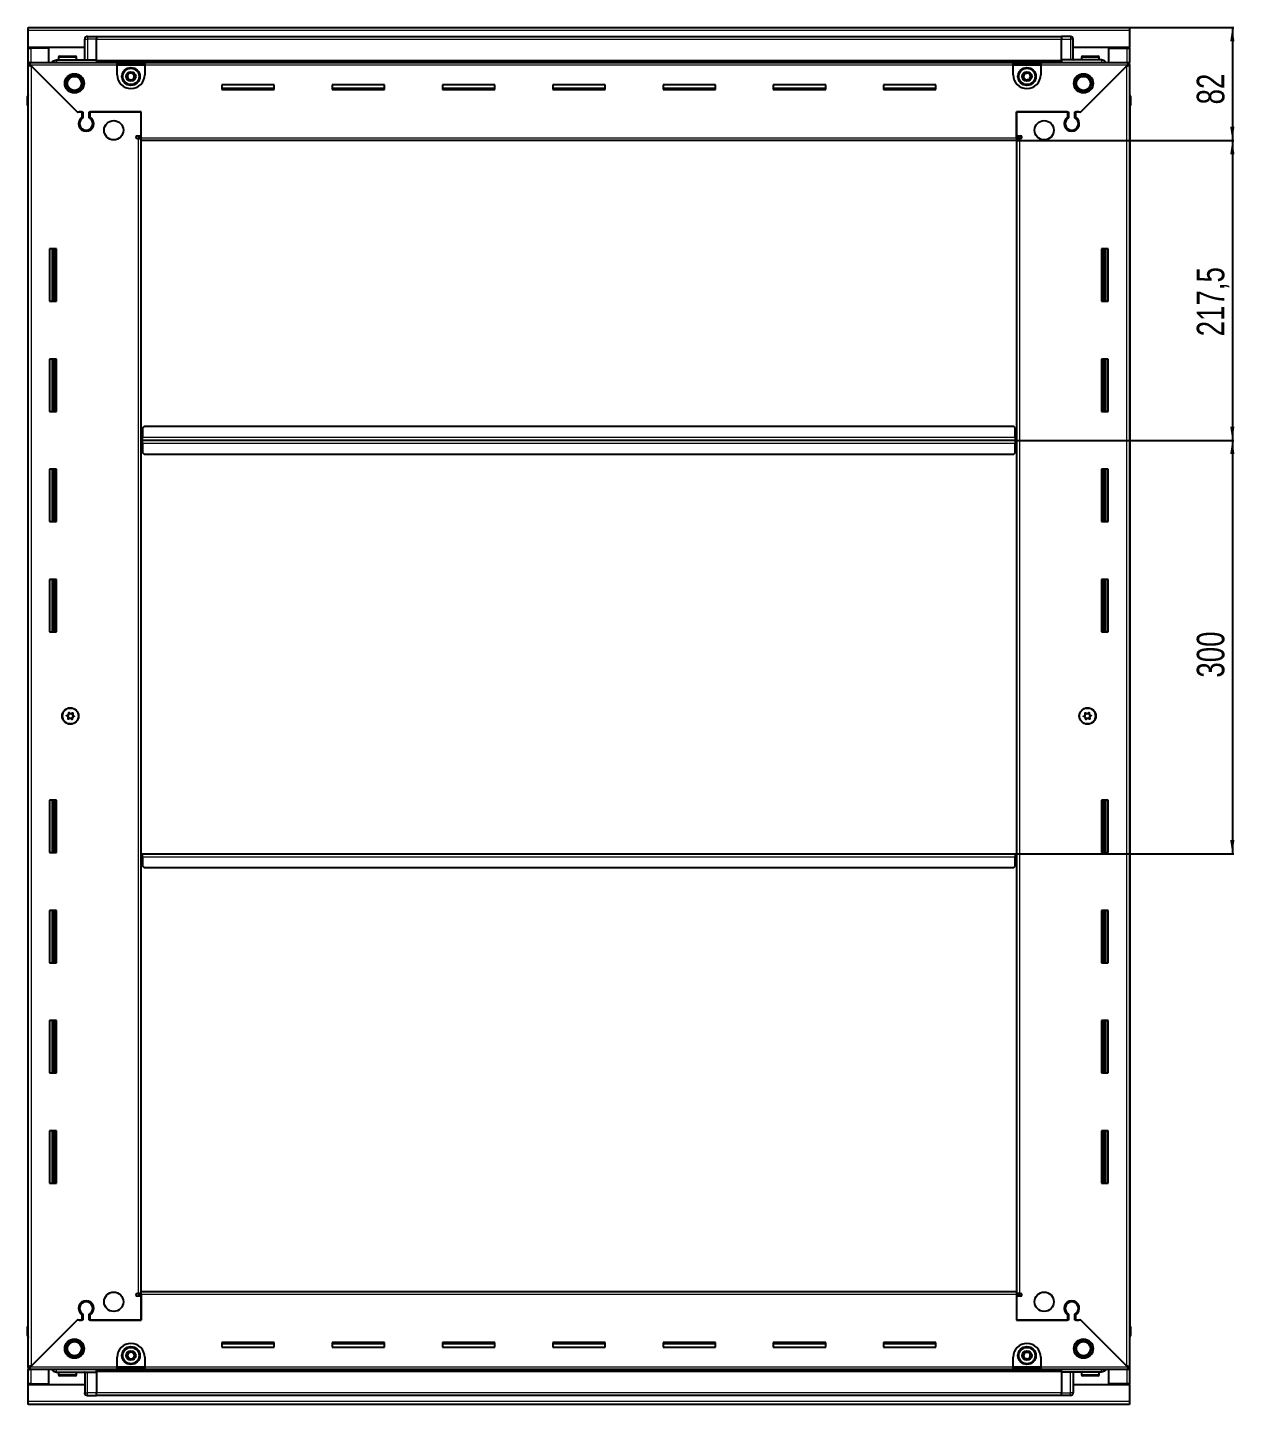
# Model space of a CAD drawing. Header units: millimetres. Extents: x 799 to 4295, y -614 to 2134.
# Drawn here: x 3419 to 4295, y 994 to 1993 of the extents above; entities that cross this region are included whole.
import ezdxf

# ---------------------------------------------------------------- set-up
doc = ezdxf.new("R2010")
doc.units = ezdxf.units.MM
doc.layers.add('FORMAT', color=7, linetype='Continuous')
doc.styles.add('SLDTEXTSTYLE0', font='TXT', dxfattribs={"width": 0.75})
doc.dimstyles.new('SLDDIMSTYLE0', dxfattribs={"dimtxt": 20, "dimasz": 10, "dimexe": 0, "dimexo": 0.0625, "dimgap": 5, "dimtad": 2, "dimdec": 1, "dimrnd": 1e-09, "dimzin": 12, "dimdsep": 46, "dimtxsty": 'SLDTEXTSTYLE0', "dimsah": 1, "dimcen": 0.09, "dimadec": 0, "dimazin": 3, "dimtfac": 1, "dimtofl": 0, "dimtmove": 0, "dimatfit": 3, "dimfxl": 0, "dimfrac": 2, "dimtolj": 1, "dimtzin": 12, "dimarcsym": 0})

# ---------------------------------------------------------------- blocks, each defined once
blk = doc.blocks.new('_D_6')
at = {"layer": 'FORMAT'}
for p, q in [((4218.99, 1993.43), (4294.48, 1993.43)), ((4293.48, 1993.43), (4293.48, 1911.43)), ((4136.99, 1911.43), (4294.48, 1911.43))]:
    blk.add_line(p, q, dxfattribs=at)
for points in [[(4293.48, 1993.43), (4291.94, 1983.43), (4295.01, 1983.43)], [(4293.48, 1911.43), (4295.01, 1921.43), (4291.94, 1921.43)]]:
    blk.add_solid(points, dxfattribs=at)
at = {"layer": 'FORMAT', "insert": (4267.69, 1937.66), "char_height": 20, "attachment_point": 1, "rotation": 90, "style": 'SLDTEXTSTYLE0'}
blk.add_mtext('82', dxfattribs=at)
blk = doc.blocks.new('_D_7')
at = {"layer": 'FORMAT'}
for p, q in [((4136.99, 1911.43), (4294.48, 1911.43)), ((4293.48, 1911.43), (4293.48, 1693.93)), ((4135.99, 1693.93), (4294.48, 1693.93))]:
    blk.add_line(p, q, dxfattribs=at)
for points in [[(4293.48, 1911.43), (4291.94, 1901.43), (4295.01, 1901.43)], [(4293.48, 1693.93), (4295.01, 1703.93), (4291.94, 1703.93)]]:
    blk.add_solid(points, dxfattribs=at)
at = {"layer": 'FORMAT', "insert": (4267.69, 1769.43), "char_height": 20, "attachment_point": 1, "rotation": 90, "style": 'SLDTEXTSTYLE0'}
blk.add_mtext('217,5', dxfattribs=at)
blk = doc.blocks.new('_D_8')
at = {"layer": 'FORMAT'}
for p, q in [((4135.99, 1693.93), (4294.48, 1693.93)), ((4293.48, 1693.93), (4293.48, 1393.93)), ((4135.99, 1393.93), (4294.48, 1393.93))]:
    blk.add_line(p, q, dxfattribs=at)
for points in [[(4293.48, 1693.93), (4291.94, 1683.93), (4295.01, 1683.93)], [(4293.48, 1393.93), (4295.01, 1403.93), (4291.94, 1403.93)]]:
    blk.add_solid(points, dxfattribs=at)
at = {"layer": 'FORMAT', "insert": (4267.69, 1521.77), "char_height": 20, "attachment_point": 1, "rotation": 90, "style": 'SLDTEXTSTYLE0'}
blk.add_mtext('300', dxfattribs=at)

msp = doc.modelspace()

# ---------------------------------------------------------------- linework, layer by layer
at = {"color": 7, "linetype": 'Continuous', "lineweight": 25}
for p, q in [((3419.98, 1991.33), (3419.98, 1993.43)), ((3419.98, 1993.43), (4218.98, 1993.43)), ((3419.98, 1978.93), (3419.98, 1991.33)), ((4218.98, 1993.43), (4218.98, 1991.33)), ((4218.98, 1991.33), (4218.98, 1978.93)), ((3460.98, 1978.93), (3419.98, 1978.93)), ((3419.98, 1978.43), (3419.98, 1978.93)), ((3419.98, 1978.43), (3422.08, 1978.43)), ((3419.98, 1968.18), (3419.98, 1978.43)), ((3421.48, 1978.43), (3421.48, 1978.93)), ((3434.98, 1978.43), (3422.08, 1978.43)), ((3434.98, 1968.18), (3434.98, 1978.43)), ((3460.98, 1969.93), (3460.98, 1984.93)), ((3461.65, 1986.43), (3461.65, 1986.43)), ((3462.98, 1986.93), (3469.48, 1986.93)), ((3462.98, 1986.93), (3469.48, 1986.93)), ((3469.48, 1986.93), (3469.48, 1986.93)), ((3469.48, 1986.93), (3469.48, 1986.93)), ((3469.48, 1986.93), (3469.48, 1984.93)), ((4169.48, 1986.78), (3469.48, 1986.78)), ((3469.48, 1969.93), (3469.48, 1984.93)), ((4169.48, 1986.93), (4169.48, 1986.93)), ((4175.98, 1986.93), (4169.48, 1986.93)), ((4175.98, 1986.93), (4169.48, 1986.93)), ((4169.48, 1986.93), (4169.48, 1984.93)), ((4169.48, 1969.93), (4169.48, 1984.93)), ((4177.98, 1984.93), (4177.98, 1984.93)), ((4177.98, 1969.93), (4177.98, 1984.93)), ((4218.98, 1978.93), (4177.98, 1978.93)), ((4203.98, 1968.18), (4203.98, 1978.43)), ((4203.98, 1978.43), (4216.88, 1978.43)), ((4216.88, 1978.43), (4218.98, 1978.43)), ((4217.48, 1978.43), (4217.48, 1978.93)), ((4218.98, 1978.43), (4218.98, 1978.93)), ((4218.98, 1978.43), (4218.98, 1968.18)), ((3419.98, 1966.68), (3419.98, 1968.18)), ((3419.98, 1968.18), (3420.98, 1968.18)), ((3420.98, 1966.68), (3420.98, 1968.18)), ((3420.98, 1968.18), (3484.48, 1968.18)), ((3440.48, 1969.93), (3469.48, 1969.93)), ((3441.98, 1971.83), (3441.98, 1969.93)), ((3442.78, 1972.63), (3454.18, 1972.63)), ((3454.98, 1969.93), (3454.98, 1971.83)), ((3469.48, 1969.93), (3469.48, 1969.43)), ((3469.48, 1968.78), (4169.48, 1968.78)), ((3484.48, 1966.08), (3484.48, 1968.18)), ((3484.48, 1968.18), (3504.48, 1968.18)), ((3504.48, 1968.18), (4134.48, 1968.18)), ((3504.48, 1968.18), (3504.48, 1966.08)), ((4134.48, 1966.08), (4134.48, 1968.18)), ((4134.48, 1968.18), (4154.48, 1968.18)), ((4154.48, 1968.18), (4217.98, 1968.18)), ((4154.48, 1968.18), (4154.48, 1966.08)), ((4169.48, 1969.93), (4169.48, 1969.43)), ((4198.48, 1969.93), (4169.48, 1969.93)), ((4183.98, 1971.83), (4183.98, 1969.93)), ((4184.78, 1972.63), (4196.18, 1972.63)), ((4196.98, 1969.93), (4196.98, 1971.83)), ((4217.98, 1966.68), (4217.98, 1968.18)), ((4217.98, 1968.18), (4218.98, 1968.18)), ((4218.98, 1966.68), (4218.98, 1968.18)), ((3419.98, 1966.18), (3419.98, 1966.68)), ((3419.98, 1966.68), (3420.98, 1966.68)), ((3419.98, 1021.68), (3419.98, 1966.18)), ((3421.48, 1966.18), (3419.98, 1966.18)), ((3421.58, 1966.08), (3455.48, 1932.18)), ((3456.18, 1931.48), (3422.08, 1965.58)), ((3484.48, 1966.68), (3504.48, 1966.68)), ((3484.48, 1959.18), (3484.48, 1966.08)), ((3504.48, 1966.08), (3504.48, 1959.18)), ((4134.48, 1966.68), (4154.48, 1966.68)), ((4134.48, 1959.18), (4134.48, 1966.08)), ((4154.48, 1966.08), (4154.48, 1959.18)), ((4216.88, 1965.58), (4182.78, 1931.48)), ((4183.48, 1932.18), (4217.38, 1966.08)), ((4217.48, 1966.18), (4218.98, 1966.18)), ((4217.98, 1966.68), (4218.98, 1966.68)), ((4218.98, 1966.68), (4218.98, 1966.18)), ((4218.98, 1966.18), (4218.98, 1021.68)), ((3598.48, 1951.93), (3560.48, 1951.93)), ((3560.48, 1951.93), (3560.48, 1948.43)), ((3598.48, 1949.18), (3560.48, 1949.18)), ((3560.48, 1948.43), (3598.48, 1948.43)), ((3598.48, 1948.43), (3598.48, 1951.93)), ((3678.48, 1951.93), (3640.48, 1951.93)), ((3640.48, 1951.93), (3640.48, 1948.43)), ((3678.48, 1949.18), (3640.48, 1949.18)), ((3640.48, 1948.43), (3678.48, 1948.43)), ((3678.48, 1948.43), (3678.48, 1951.93)), ((3758.48, 1951.93), (3720.48, 1951.93)), ((3720.48, 1951.93), (3720.48, 1948.43)), ((3758.48, 1949.18), (3720.48, 1949.18)), ((3720.48, 1948.43), (3758.48, 1948.43)), ((3758.48, 1948.43), (3758.48, 1951.93)), ((3838.48, 1951.93), (3800.48, 1951.93)), ((3800.48, 1951.93), (3800.48, 1948.43)), ((3838.48, 1949.18), (3800.48, 1949.18)), ((3800.48, 1948.43), (3838.48, 1948.43)), ((3838.48, 1948.43), (3838.48, 1951.93)), ((3918.48, 1951.93), (3880.48, 1951.93)), ((3880.48, 1951.93), (3880.48, 1948.43)), ((3918.48, 1949.18), (3880.48, 1949.18)), ((3880.48, 1948.43), (3918.48, 1948.43)), ((3918.48, 1948.43), (3918.48, 1951.93)), ((3998.48, 1951.93), (3960.48, 1951.93)), ((3960.48, 1951.93), (3960.48, 1948.43)), ((3998.48, 1949.18), (3960.48, 1949.18)), ((3960.48, 1948.43), (3998.48, 1948.43)), ((3998.48, 1948.43), (3998.48, 1951.93)), ((4078.48, 1951.93), (4040.48, 1951.93)), ((4040.48, 1951.93), (4040.48, 1948.43)), ((4078.48, 1949.18), (4040.48, 1949.18)), ((4040.48, 1948.43), (4078.48, 1948.43)), ((4078.48, 1948.43), (4078.48, 1951.93)), ((3419.48, 1943.43), (3419.48, 1936.93)), ((3419.48, 1936.93), (3419.48, 1943.43)), ((4218.98, 1944.76), (4218.98, 1944.76)), ((4219.48, 1943.43), (4219.48, 1936.93)), ((4219.48, 1936.93), (4219.48, 1943.43)), ((3419.48, 1936.93), (3419.48, 1936.93)), ((3419.98, 1936.93), (3419.48, 1936.93)), ((3419.63, 1936.93), (3419.63, 1050.93)), ((3455.48, 1932.18), (3459.68, 1932.18)), ((3456.88, 1932.18), (3456.18, 1931.48)), ((3458.98, 1932.18), (3456.88, 1932.18)), ((3458.98, 1932.18), (3458.98, 1928.29)), ((3459.68, 1932.18), (3459.68, 1927.9)), ((3464.28, 1932.18), (3501.98, 1932.18)), ((3464.28, 1927.9), (3464.28, 1932.18)), ((3464.98, 1928.29), (3464.98, 1932.18)), ((3501.98, 1932.18), (3464.98, 1932.18)), ((3501.98, 1913.53), (3501.98, 1932.18)), ((3501.98, 1914.93), (3501.98, 1932.18)), ((4136.98, 1932.18), (4174.68, 1932.18)), ((4136.98, 1913.53), (4136.98, 1932.18)), ((4136.98, 1932.18), (4136.98, 1914.93)), ((4173.98, 1932.18), (4136.98, 1932.18)), ((4173.98, 1932.18), (4173.98, 1928.29)), ((4174.68, 1932.18), (4174.68, 1927.9)), ((4179.28, 1932.18), (4183.48, 1932.18)), ((4179.28, 1927.9), (4179.28, 1932.18)), ((4182.08, 1932.18), (4179.98, 1932.18)), ((4179.98, 1928.29), (4179.98, 1932.18)), ((4182.78, 1931.48), (4182.08, 1932.18)), ((4218.98, 1936.93), (4219.48, 1936.93)), ((4219.33, 1050.93), (4219.33, 1936.93)), ((4219.48, 1936.93), (4219.48, 1936.93)), ((4219.48, 1936.93), (4219.48, 1936.93)), ((3459.98, 1919.32), (3459.98, 1918.56)), ((4178.98, 1919.32), (4178.98, 1918.56)), ((3499.13, 1914.93), (3501.98, 1914.93)), ((3499.88, 1912.93), (3499.13, 1912.93)), ((3499.88, 1912.93), (3501.98, 1912.93)), ((3501.98, 1913.93), (3499.98, 1913.93)), ((3499.98, 1913.93), (3499.98, 1912.93)), ((3501.98, 1911.43), (3501.98, 1913.53)), ((4136.98, 1911.43), (3501.98, 1911.43)), ((3501.98, 1076.43), (3501.98, 1911.43)), ((4136.98, 1914.93), (4139.83, 1914.93)), ((4138.98, 1913.93), (4136.98, 1913.93)), ((4136.98, 1913.53), (4136.98, 1911.43)), ((4136.98, 1912.93), (4139.08, 1912.93)), ((4136.98, 1911.43), (4136.98, 1076.43)), ((4138.98, 1912.93), (4138.98, 1913.93)), ((4139.83, 1912.93), (4139.08, 1912.93)), ((3440.48, 1832.93), (3435.48, 1832.93)), ((3435.48, 1832.93), (3435.48, 1794.93)), ((3437.63, 1794.93), (3437.63, 1832.93)), ((3439.42, 1794.93), (3439.42, 1832.93)), ((3439.45, 1794.93), (3439.45, 1832.93)), ((3440.48, 1794.93), (3440.48, 1832.93)), ((4198.48, 1832.93), (4198.48, 1794.93)), ((4203.48, 1832.93), (4198.48, 1832.93)), ((4199.5, 1832.93), (4199.5, 1794.93)), ((4199.53, 1832.93), (4199.53, 1794.93)), ((4201.33, 1832.93), (4201.33, 1794.93)), ((4203.48, 1794.93), (4203.48, 1832.93)), ((3435.48, 1794.93), (3440.48, 1794.93)), ((4198.48, 1794.93), (4203.48, 1794.93)), ((3440.48, 1752.93), (3435.48, 1752.93)), ((3435.48, 1752.93), (3435.48, 1714.93)), ((3437.63, 1714.93), (3437.63, 1752.93)), ((3439.42, 1714.93), (3439.42, 1752.93)), ((3439.45, 1714.93), (3439.45, 1752.93)), ((3440.48, 1714.93), (3440.48, 1752.93)), ((4198.48, 1752.93), (4198.48, 1714.93)), ((4203.48, 1752.93), (4198.48, 1752.93)), ((4199.5, 1752.93), (4199.5, 1714.93)), ((4199.53, 1752.93), (4199.53, 1714.93)), ((4201.33, 1752.93), (4201.33, 1714.93)), ((4203.48, 1714.93), (4203.48, 1752.93)), ((3435.48, 1714.93), (3440.48, 1714.93)), ((4198.48, 1714.93), (4203.48, 1714.93)), ((3503.98, 1703.93), (3502.98, 1702.93)), ((3502.98, 1702.93), (3502.98, 1696.03)), ((4134.98, 1703.93), (3503.98, 1703.93)), ((4135.98, 1702.93), (4134.98, 1703.93)), ((4135.98, 1696.03), (4135.98, 1702.93)), ((3502.73, 1693.93), (3501.98, 1693.93)), ((3502.98, 1696.78), (3502.73, 1696.78)), ((3502.73, 1696.78), (3502.73, 1693.93)), ((3502.73, 1693.93), (3502.73, 1691.08)), ((3502.73, 1691.08), (3502.98, 1691.08)), ((3502.98, 1693.93), (3502.98, 1696.03)), ((3502.98, 1691.83), (3502.98, 1693.93)), ((4135.98, 1693.93), (3502.98, 1693.93)), ((3502.98, 1691.83), (3502.98, 1684.93)), ((4136.23, 1696.78), (4135.98, 1696.78)), ((4135.98, 1696.03), (4135.98, 1693.93)), ((4135.98, 1693.93), (4135.98, 1691.83)), ((4135.98, 1684.93), (4135.98, 1691.83)), ((4135.98, 1691.08), (4136.23, 1691.08)), ((4136.23, 1693.93), (4136.23, 1696.78)), ((4136.23, 1691.08), (4136.23, 1693.93)), ((4136.98, 1693.93), (4136.23, 1693.93)), ((3502.98, 1684.93), (3503.98, 1683.93)), ((3503.98, 1683.93), (4134.98, 1683.93)), ((4134.98, 1683.93), (4135.98, 1684.93)), ((3440.48, 1672.93), (3435.48, 1672.93)), ((3435.48, 1672.93), (3435.48, 1634.93)), ((3437.63, 1634.93), (3437.63, 1672.93)), ((3439.42, 1634.93), (3439.42, 1672.93)), ((3439.45, 1634.93), (3439.45, 1672.93)), ((3440.48, 1634.93), (3440.48, 1672.93)), ((4198.48, 1672.93), (4198.48, 1634.93)), ((4203.48, 1672.93), (4198.48, 1672.93)), ((4199.5, 1672.93), (4199.5, 1634.93)), ((4199.53, 1672.93), (4199.53, 1634.93)), ((4201.33, 1672.93), (4201.33, 1634.93)), ((4203.48, 1634.93), (4203.48, 1672.93)), ((3435.48, 1634.93), (3440.48, 1634.93)), ((4198.48, 1634.93), (4203.48, 1634.93)), ((3440.48, 1592.93), (3435.48, 1592.93)), ((3435.48, 1592.93), (3435.48, 1554.93)), ((3437.63, 1554.93), (3437.63, 1592.93)), ((3439.42, 1554.93), (3439.42, 1592.93)), ((3439.45, 1554.93), (3439.45, 1592.93)), ((3440.48, 1554.93), (3440.48, 1592.93)), ((4198.48, 1592.93), (4198.48, 1554.93)), ((4203.48, 1592.93), (4198.48, 1592.93)), ((4199.5, 1592.93), (4199.5, 1554.93)), ((4199.53, 1592.93), (4199.53, 1554.93)), ((4201.33, 1592.93), (4201.33, 1554.93)), ((4203.48, 1554.93), (4203.48, 1592.93)), ((3435.48, 1554.93), (3440.48, 1554.93)), ((4198.48, 1554.93), (4203.48, 1554.93)), ((3440.48, 1432.93), (3435.48, 1432.93)), ((3435.48, 1432.93), (3435.48, 1394.93)), ((3437.63, 1394.93), (3437.63, 1432.93)), ((3439.42, 1394.93), (3439.42, 1432.93)), ((3439.45, 1394.93), (3439.45, 1432.93)), ((3440.48, 1394.93), (3440.48, 1432.93)), ((4198.48, 1432.93), (4198.48, 1394.93)), ((4203.48, 1432.93), (4198.48, 1432.93)), ((4199.5, 1432.93), (4199.5, 1394.93)), ((4199.53, 1432.93), (4199.53, 1394.93)), ((4201.33, 1432.93), (4201.33, 1394.93)), ((4203.48, 1394.93), (4203.48, 1432.93)), ((3435.48, 1394.93), (3440.48, 1394.93)), ((3501.98, 1393.93), (3502.73, 1393.93)), ((3502.73, 1393.93), (3502.73, 1391.08)), ((3502.73, 1391.08), (3502.98, 1391.08)), ((3502.98, 1391.83), (3502.98, 1393.93)), ((3502.98, 1393.93), (4135.98, 1393.93)), ((3502.98, 1391.83), (3502.98, 1384.93)), ((4135.98, 1393.93), (4135.98, 1391.83)), ((4135.98, 1384.93), (4135.98, 1391.83)), ((4135.98, 1391.08), (4136.23, 1391.08)), ((4136.23, 1391.08), (4136.23, 1393.93)), ((4136.23, 1393.93), (4136.98, 1393.93)), ((4198.48, 1394.93), (4203.48, 1394.93)), ((3502.98, 1384.93), (3503.98, 1383.93)), ((3503.98, 1383.93), (4134.98, 1383.93)), ((4134.98, 1383.93), (4135.98, 1384.93)), ((3440.48, 1352.93), (3435.48, 1352.93)), ((3435.48, 1352.93), (3435.48, 1314.93)), ((3437.63, 1314.93), (3437.63, 1352.93)), ((3439.42, 1314.93), (3439.42, 1352.93)), ((3439.45, 1314.93), (3439.45, 1352.93)), ((3440.48, 1314.93), (3440.48, 1352.93)), ((4198.48, 1352.93), (4198.48, 1314.93)), ((4203.48, 1352.93), (4198.48, 1352.93)), ((4199.5, 1352.93), (4199.5, 1314.93)), ((4199.53, 1352.93), (4199.53, 1314.93)), ((4201.33, 1352.93), (4201.33, 1314.93)), ((4203.48, 1314.93), (4203.48, 1352.93)), ((3435.48, 1314.93), (3440.48, 1314.93)), ((4198.48, 1314.93), (4203.48, 1314.93)), ((3440.48, 1272.93), (3435.48, 1272.93)), ((3435.48, 1272.93), (3435.48, 1234.93)), ((3437.63, 1234.93), (3437.63, 1272.93)), ((3439.42, 1234.93), (3439.42, 1272.93)), ((3439.45, 1234.93), (3439.45, 1272.93)), ((3440.48, 1234.93), (3440.48, 1272.93)), ((4198.48, 1272.93), (4198.48, 1234.93)), ((4203.48, 1272.93), (4198.48, 1272.93)), ((4199.5, 1272.93), (4199.5, 1234.93)), ((4199.53, 1272.93), (4199.53, 1234.93)), ((4201.33, 1272.93), (4201.33, 1234.93)), ((4203.48, 1234.93), (4203.48, 1272.93)), ((3435.48, 1234.93), (3440.48, 1234.93)), ((4198.48, 1234.93), (4203.48, 1234.93)), ((3440.48, 1192.93), (3435.48, 1192.93)), ((3435.48, 1192.93), (3435.48, 1154.93)), ((3437.63, 1154.93), (3437.63, 1192.93)), ((3439.42, 1154.93), (3439.42, 1192.93)), ((3439.45, 1154.93), (3439.45, 1192.93)), ((3440.48, 1154.93), (3440.48, 1192.93)), ((4198.48, 1192.93), (4198.48, 1154.93)), ((4203.48, 1192.93), (4198.48, 1192.93)), ((4199.5, 1192.93), (4199.5, 1154.93)), ((4199.53, 1192.93), (4199.53, 1154.93)), ((4201.33, 1192.93), (4201.33, 1154.93)), ((4203.48, 1154.93), (4203.48, 1192.93)), ((3435.48, 1154.93), (3440.48, 1154.93)), ((4198.48, 1154.93), (4203.48, 1154.93)), ((3459.98, 1069.31), (3459.98, 1068.55)), ((3499.13, 1074.93), (3499.88, 1074.93)), ((3501.98, 1072.93), (3499.13, 1072.93)), ((3501.98, 1074.93), (3499.88, 1074.93)), ((3499.98, 1074.93), (3499.98, 1073.93)), ((3499.98, 1073.93), (3501.98, 1073.93)), ((3501.98, 1076.43), (4136.98, 1076.43)), ((3501.98, 1074.33), (3501.98, 1076.43)), ((3501.98, 1074.33), (3501.98, 1055.68)), ((3501.98, 1055.68), (3501.98, 1072.93)), ((4136.98, 1076.43), (4136.98, 1074.33)), ((4139.08, 1074.93), (4136.98, 1074.93)), ((4136.98, 1074.33), (4136.98, 1055.68)), ((4136.98, 1073.93), (4138.98, 1073.93)), ((4136.98, 1072.93), (4136.98, 1055.68)), ((4139.83, 1072.93), (4136.98, 1072.93)), ((4138.98, 1073.93), (4138.98, 1074.93)), ((4139.08, 1074.93), (4139.83, 1074.93)), ((4178.98, 1069.31), (4178.98, 1068.55)), ((3458.98, 1059.57), (3458.98, 1055.68)), ((3459.68, 1059.97), (3459.68, 1055.68)), ((3464.28, 1055.68), (3464.28, 1059.97)), ((3464.98, 1055.68), (3464.98, 1059.57)), ((4173.98, 1059.57), (4173.98, 1055.68)), ((4174.68, 1059.97), (4174.68, 1055.68)), ((4179.28, 1055.68), (4179.28, 1059.97)), ((4179.98, 1055.68), (4179.98, 1059.57)), ((3419.48, 1044.43), (3419.48, 1050.93)), ((3419.48, 1050.93), (3419.48, 1050.93)), ((3419.48, 1050.93), (3419.48, 1050.93)), ((3419.48, 1050.93), (3419.48, 1044.43)), ((3419.98, 1050.93), (3419.48, 1050.93)), ((3455.48, 1055.68), (3421.58, 1021.78)), ((3422.08, 1022.28), (3456.18, 1056.38)), ((3459.68, 1055.68), (3455.48, 1055.68)), ((3456.18, 1056.38), (3456.88, 1055.68)), ((3456.88, 1055.68), (3458.98, 1055.68)), ((3501.98, 1055.68), (3464.28, 1055.68)), ((3464.98, 1055.68), (3501.98, 1055.68)), ((4174.68, 1055.68), (4136.98, 1055.68)), ((4136.98, 1055.68), (4173.98, 1055.68)), ((4183.48, 1055.68), (4179.28, 1055.68)), ((4179.98, 1055.68), (4182.08, 1055.68)), ((4182.08, 1055.68), (4182.78, 1056.38)), ((4182.78, 1056.38), (4216.88, 1022.28)), ((4217.38, 1021.78), (4183.48, 1055.68)), ((4218.98, 1050.93), (4219.48, 1050.93)), ((4219.48, 1050.93), (4219.48, 1050.93)), ((4219.48, 1044.43), (4219.48, 1050.93)), ((4219.48, 1050.93), (4219.48, 1044.43)), ((3419.98, 1043.11), (3419.98, 1043.11)), ((3598.48, 1039.43), (3560.48, 1039.43)), ((3560.48, 1039.43), (3560.48, 1035.93)), ((3598.48, 1035.93), (3598.48, 1039.43)), ((3678.48, 1039.43), (3640.48, 1039.43)), ((3640.48, 1039.43), (3640.48, 1035.93)), ((3678.48, 1035.93), (3678.48, 1039.43)), ((3758.48, 1039.43), (3720.48, 1039.43)), ((3720.48, 1039.43), (3720.48, 1035.93)), ((3758.48, 1035.93), (3758.48, 1039.43)), ((3838.48, 1039.43), (3800.48, 1039.43)), ((3800.48, 1039.43), (3800.48, 1035.93)), ((3838.48, 1035.93), (3838.48, 1039.43)), ((3918.48, 1039.43), (3880.48, 1039.43)), ((3880.48, 1039.43), (3880.48, 1035.93)), ((3918.48, 1035.93), (3918.48, 1039.43)), ((3998.48, 1039.43), (3960.48, 1039.43)), ((3960.48, 1039.43), (3960.48, 1035.93)), ((3998.48, 1035.93), (3998.48, 1039.43)), ((4078.48, 1039.43), (4040.48, 1039.43)), ((4040.48, 1039.43), (4040.48, 1035.93)), ((4078.48, 1035.93), (4078.48, 1039.43)), ((3560.48, 1038.68), (3598.48, 1038.68)), ((3560.48, 1035.93), (3598.48, 1035.93)), ((3640.48, 1038.68), (3678.48, 1038.68)), ((3640.48, 1035.93), (3678.48, 1035.93)), ((3720.48, 1038.68), (3758.48, 1038.68)), ((3720.48, 1035.93), (3758.48, 1035.93)), ((3800.48, 1038.68), (3838.48, 1038.68)), ((3800.48, 1035.93), (3838.48, 1035.93)), ((3880.48, 1038.68), (3918.48, 1038.68)), ((3880.48, 1035.93), (3918.48, 1035.93)), ((3960.48, 1038.68), (3998.48, 1038.68)), ((3960.48, 1035.93), (3998.48, 1035.93)), ((4040.48, 1038.68), (4078.48, 1038.68)), ((4040.48, 1035.93), (4078.48, 1035.93)), ((3419.98, 1021.18), (3419.98, 1021.68)), ((3421.48, 1021.68), (3419.98, 1021.68)), ((3419.98, 1021.18), (3419.98, 1019.68)), ((3420.98, 1021.18), (3419.98, 1021.18)), ((3419.98, 1009.43), (3419.98, 1019.68)), ((3420.98, 1019.68), (3419.98, 1019.68)), ((3420.98, 1021.18), (3420.98, 1019.68)), ((3484.48, 1019.68), (3420.98, 1019.68)), ((3434.98, 1009.43), (3434.98, 1019.68)), ((4169.48, 1019.08), (3469.48, 1019.08)), ((3484.48, 1021.78), (3484.48, 1028.68)), ((3484.48, 1019.68), (3484.48, 1021.78)), ((3504.48, 1021.18), (3484.48, 1021.18)), ((3504.48, 1019.68), (3484.48, 1019.68)), ((3504.48, 1028.68), (3504.48, 1021.78)), ((3504.48, 1021.78), (3504.48, 1019.68)), ((4134.48, 1019.68), (3504.48, 1019.68)), ((4134.48, 1021.78), (4134.48, 1028.68)), ((4134.48, 1019.68), (4134.48, 1021.78)), ((4154.48, 1021.18), (4134.48, 1021.18)), ((4154.48, 1019.68), (4134.48, 1019.68)), ((4154.48, 1028.68), (4154.48, 1021.78)), ((4154.48, 1021.78), (4154.48, 1019.68)), ((4217.98, 1019.68), (4154.48, 1019.68)), ((4203.98, 1009.43), (4203.98, 1019.68)), ((4217.48, 1021.68), (4218.98, 1021.68)), ((4217.98, 1021.18), (4217.98, 1019.68)), ((4218.98, 1021.18), (4217.98, 1021.18)), ((4218.98, 1019.68), (4217.98, 1019.68)), ((4218.98, 1021.68), (4218.98, 1021.18)), ((4218.98, 1021.18), (4218.98, 1019.68)), ((4218.98, 1019.68), (4218.98, 1009.43)), ((3422.08, 1009.43), (3419.98, 1009.43)), ((3419.98, 1008.93), (3419.98, 1009.43)), ((3421.48, 1008.93), (3421.48, 1009.43)), ((3422.08, 1009.43), (3434.98, 1009.43)), ((3440.48, 1017.93), (3469.48, 1017.93)), ((3441.98, 1017.93), (3441.98, 1016.03)), ((3446.55, 1015.23), (3442.78, 1015.23)), ((3454.18, 1015.23), (3446.55, 1015.23)), ((3454.98, 1016.03), (3454.98, 1017.93)), ((3460.98, 1017.93), (3460.98, 1002.93)), ((3469.48, 1017.93), (3469.48, 1018.43)), ((3469.48, 1017.93), (3469.48, 1002.93)), ((4169.48, 1017.93), (4169.48, 1018.43)), ((4198.48, 1017.93), (4169.48, 1017.93)), ((4169.48, 1017.93), (4169.48, 1002.93)), ((4177.98, 1017.93), (4177.98, 1002.93)), ((4183.98, 1017.93), (4183.98, 1016.03)), ((4191.77, 1015.23), (4184.78, 1015.23)), ((4196.18, 1015.23), (4191.77, 1015.23)), ((4196.98, 1016.03), (4196.98, 1017.93)), ((4216.88, 1009.43), (4203.98, 1009.43)), ((4218.98, 1009.43), (4216.88, 1009.43)), ((4217.48, 1008.93), (4217.48, 1009.43)), ((4218.98, 1008.93), (4218.98, 1009.43)), ((3419.98, 996.53), (3419.98, 1008.93)), ((3419.98, 1008.93), (3460.98, 1008.93)), ((3460.98, 1002.93), (3460.98, 1002.93)), ((3462.98, 1000.93), (3469.48, 1000.93)), ((3462.98, 1000.93), (3469.48, 1000.93)), ((3469.48, 1000.93), (3469.48, 1002.93)), ((3469.48, 1001.08), (4169.48, 1001.08)), ((3469.48, 1000.93), (3469.48, 1000.93)), ((4169.48, 1000.93), (4169.48, 1002.93)), ((4169.48, 1000.93), (4169.48, 1000.93)), ((4175.98, 1000.93), (4169.48, 1000.93)), ((4169.48, 1000.93), (4169.48, 1000.93)), ((4175.98, 1000.93), (4169.48, 1000.93)), ((4177.3, 1001.43), (4177.3, 1001.43)), ((4177.98, 1008.93), (4218.98, 1008.93)), ((4218.98, 1008.93), (4218.98, 996.53)), ((3419.98, 994.43), (3419.98, 996.53)), ((4218.98, 994.43), (3419.98, 994.43)), ((4218.98, 996.53), (4218.98, 994.43))]:
    msp.add_line(p, q, dxfattribs=at)
at = {"color": 8, "linetype": 'Continuous', "lineweight": 18}
for p, q in [((4218.98, 1991.33), (3419.98, 1991.33)), ((3422.08, 1978.43), (3422.08, 1978.93)), ((3422.08, 1968.18), (3422.08, 1978.43)), ((3460.98, 1984.93), (3462.98, 1984.93)), ((3462.98, 1986.93), (3462.98, 1984.93)), ((3462.98, 1984.93), (3462.98, 1969.93)), ((3469.48, 1984.93), (3462.98, 1984.93)), ((4169.48, 1984.78), (3469.48, 1984.78)), ((4169.48, 1984.93), (4175.98, 1984.93)), ((4175.98, 1986.93), (4175.98, 1984.93)), ((4175.98, 1984.93), (4175.98, 1969.93)), ((4177.98, 1984.93), (4175.98, 1984.93)), ((4216.88, 1978.93), (4216.88, 1978.43)), ((4216.88, 1978.43), (4216.88, 1968.18)), ((3441.98, 1971.83), (3454.98, 1971.83)), ((4169.48, 1969.43), (3469.48, 1969.43)), ((4169.48, 1968.2), (3469.48, 1968.2)), ((4183.98, 1971.83), (4196.98, 1971.83)), ((3484.48, 1966.08), (3421.58, 1966.08)), ((3422.08, 1965.58), (3422.08, 1022.28)), ((3484.48, 1966.08), (3504.48, 1966.08)), ((4134.48, 1966.08), (3504.48, 1966.08)), ((4134.48, 1966.08), (4154.48, 1966.08)), ((4217.38, 1966.08), (4154.48, 1966.08)), ((4216.88, 1022.28), (4216.88, 1965.58)), ((3419.98, 1943.43), (3419.48, 1943.43)), ((4218.98, 1943.43), (4219.48, 1943.43)), ((3499.88, 1074.93), (3499.88, 1912.93)), ((3501.98, 1913.53), (4136.98, 1913.53)), ((4139.08, 1912.93), (4139.08, 1074.93)), ((3436.98, 1832.93), (3436.98, 1794.93)), ((3438.21, 1832.93), (3438.21, 1794.93)), ((4200.74, 1794.93), (4200.74, 1832.93)), ((4201.98, 1794.93), (4201.98, 1832.93)), ((3436.98, 1752.93), (3436.98, 1714.93)), ((3438.21, 1752.93), (3438.21, 1714.93)), ((4200.74, 1714.93), (4200.74, 1752.93)), ((4201.98, 1714.93), (4201.98, 1752.93)), ((4135.98, 1696.03), (3502.98, 1696.03)), ((3502.98, 1691.83), (4135.98, 1691.83)), ((3436.98, 1672.93), (3436.98, 1634.93)), ((3438.21, 1672.93), (3438.21, 1634.93)), ((4200.74, 1634.93), (4200.74, 1672.93)), ((4201.98, 1634.93), (4201.98, 1672.93)), ((3436.98, 1592.93), (3436.98, 1554.93)), ((3438.21, 1592.93), (3438.21, 1554.93)), ((4200.74, 1554.93), (4200.74, 1592.93)), ((4201.98, 1554.93), (4201.98, 1592.93)), ((3436.98, 1432.93), (3436.98, 1394.93)), ((3438.21, 1432.93), (3438.21, 1394.93)), ((4200.74, 1394.93), (4200.74, 1432.93)), ((4201.98, 1394.93), (4201.98, 1432.93)), ((3502.98, 1391.83), (4135.98, 1391.83)), ((3436.98, 1352.93), (3436.98, 1314.93)), ((3438.21, 1352.93), (3438.21, 1314.93)), ((4200.74, 1314.93), (4200.74, 1352.93)), ((4201.98, 1314.93), (4201.98, 1352.93)), ((3436.98, 1272.93), (3436.98, 1234.93)), ((3438.21, 1272.93), (3438.21, 1234.93)), ((4200.74, 1234.93), (4200.74, 1272.93)), ((4201.98, 1234.93), (4201.98, 1272.93)), ((3436.98, 1192.93), (3436.98, 1154.93)), ((3438.21, 1192.93), (3438.21, 1154.93)), ((4200.74, 1154.93), (4200.74, 1192.93)), ((4201.98, 1154.93), (4201.98, 1192.93)), ((4136.98, 1074.33), (3501.98, 1074.33)), ((3419.98, 1044.43), (3419.48, 1044.43)), ((4218.98, 1044.43), (4219.48, 1044.43)), ((3421.58, 1021.78), (3484.48, 1021.78)), ((3422.08, 1009.43), (3422.08, 1019.68)), ((3469.48, 1019.67), (4169.48, 1019.67)), ((3504.48, 1021.78), (3484.48, 1021.78)), ((3504.48, 1021.78), (4134.48, 1021.78)), ((4154.48, 1021.78), (4134.48, 1021.78)), ((4154.48, 1021.78), (4217.38, 1021.78)), ((4216.88, 1019.68), (4216.88, 1009.43)), ((3422.08, 1008.93), (3422.08, 1009.43)), ((3446.28, 1016.03), (3441.98, 1016.03)), ((3454.98, 1016.03), (3446.28, 1016.03)), ((3462.98, 1002.93), (3462.98, 1017.93)), ((3469.48, 1018.43), (4169.48, 1018.43)), ((4175.98, 1002.93), (4175.98, 1017.93)), ((4191.95, 1016.03), (4183.98, 1016.03)), ((4196.98, 1016.03), (4191.95, 1016.03)), ((4216.88, 1009.43), (4216.88, 1008.93)), ((3460.98, 1002.93), (3462.98, 1002.93)), ((3469.48, 1002.93), (3462.98, 1002.93)), ((3462.98, 1000.93), (3462.98, 1002.93)), ((3469.48, 1003.08), (4169.48, 1003.08)), ((4169.48, 1002.93), (4175.98, 1002.93)), ((4177.98, 1002.93), (4175.98, 1002.93)), ((4175.98, 1000.93), (4175.98, 1002.93)), ((4218.98, 996.53), (3419.98, 996.53))]:
    msp.add_line(p, q, dxfattribs=at)
at = {"color": 7, "linetype": 'Continuous', "lineweight": 25, "flags": 128}
msp.add_lwpolyline([(3461.12, 1002.18), (3461.01, 1002.54), (3460.98, 1002.93)], dxfattribs=at)
at = {"color": 7, "linetype": 'Continuous', "lineweight": 25}
for centre, radius in [((3453.48, 1952.93), 7), ((3453.48, 1952.93), 6.02), ((3494.48, 1957.93), 6.5), ((3494.48, 1957.93), 3.46), ((4144.48, 1957.93), 6.5), ((4144.48, 1957.93), 3.46), ((4185.48, 1952.93), 7), ((4185.48, 1952.93), 6.03), ((3453.48, 1952.93), 5.1), ((4185.48, 1952.93), 5.1), ((3481.98, 1918.93), 7), ((4156.98, 1918.93), 7), ((3450.48, 1493.93), 6), ((3450.63, 1493.93), 5.79), ((4188.48, 1493.93), 6), ((4188.33, 1493.93), 5.79), ((3450.63, 1493.93), 1.85), ((4188.33, 1493.93), 1.85), ((3481.98, 1068.93), 7), ((4156.98, 1068.93), 7), ((3453.48, 1034.93), 7), ((3453.48, 1034.93), 6.03), ((3453.48, 1034.93), 5.1), ((4185.48, 1034.93), 7), ((4185.48, 1034.93), 6.02), ((4185.48, 1034.93), 5.1), ((3494.48, 1029.93), 6.5), ((3494.48, 1029.93), 3.46), ((4144.48, 1029.93), 6.5), ((4144.48, 1029.93), 3.46)]:
    msp.add_circle(centre, radius, dxfattribs=at)
at = {"color": 8, "linetype": 'Continuous', "lineweight": 18}
for centre in [(3494.48, 1957.93), (4144.48, 1957.93), (3494.48, 1029.93), (4144.48, 1029.93)]:
    msp.add_circle(centre, 5.7, dxfattribs=at)
at = {"color": 7, "linetype": 'Continuous', "lineweight": 25}
for centre, radius, start, end in [((3462.98, 1984.93), 2, 90, 180), ((3462.98, 1984.93), 2, 123.94202, 131.40962), ((3462.98, 1984.93), 2, 90, 108.58003), ((4175.98, 1984.93), 2, 0, 90), ((3442.78, 1971.83), 0.8, 90, 180), ((3454.18, 1971.83), 0.8, 0, 90), ((3460.78, 1970.13), 0.2, 270, 0), ((4178.18, 1970.13), 0.2, 180, 270), ((4184.78, 1971.83), 0.8, 90, 180), ((4196.18, 1971.83), 0.8, 0, 90), ((3494.48, 1959.18), 10, 180, 270), ((3494.48, 1957.93), 2.5, 134.01559, 194.01559), ((3494.48, 1957.93), 2.5, 74.01559, 134.01559), ((3494.48, 1959.18), 10, 270, 0), ((3494.48, 1957.93), 2.5, 14.01559, 74.01559), ((3494.48, 1957.93), 2.5, 314.01559, 14.01559), ((4144.48, 1959.18), 10, 180, 270), ((4144.48, 1957.93), 2.5, 160.11158, 220.11158), ((4144.48, 1957.93), 2.5, 100.11158, 160.11158), ((4144.48, 1957.93), 2.5, 40.11158, 100.11158), ((4144.48, 1959.18), 10, 270, 0), ((4144.48, 1957.93), 2.5, 340.11158, 40.11158), ((3494.48, 1957.93), 2.5, 194.01559, 254.01559), ((3494.48, 1957.93), 2.5, 254.01559, 314.01559), ((4144.48, 1957.93), 2.5, 220.11158, 280.11158), ((4144.48, 1957.93), 2.5, 280.11158, 340.11158), ((3421.48, 1943.43), 2, 138.59038, 180), ((4217.48, 1943.43), 2, 33.94202, 41.40962), ((4217.48, 1943.43), 2, 0, 41.40962), ((4217.48, 1943.43), 2, 360, 18.58003), ((3461.98, 1923.68), 5.5, 123.05573, 56.94427), ((4176.98, 1923.68), 5.5, 123.05573, 56.94427), ((3461.98, 1923.68), 4.8, 118.63099, 61.36901), ((4176.98, 1923.68), 4.8, 118.63099, 61.36901), ((3499.13, 1913.93), 1, 90, 270), ((4139.83, 1913.93), 1, 270, 90), ((3461.98, 1064.18), 5.5, 303.05573, 236.94427), ((3461.98, 1064.18), 4.8, 298.63099, 241.36901), ((3499.13, 1073.93), 1, 90, 270), ((4139.83, 1073.93), 1, 270, 90), ((4176.98, 1064.18), 5.5, 303.05573, 236.94427), ((4176.98, 1064.18), 4.8, 298.63099, 241.36901), ((3421.48, 1044.43), 2, 180, 199.56674), ((3421.48, 1044.43), 2, 180, 221.40962), ((3421.48, 1044.43), 2, 213.78451, 221.40962), ((4217.48, 1044.43), 2, 318.59038, 0), ((3494.48, 1028.68), 10, 90, 180), ((3494.48, 1029.93), 2.5, 127.47401, 187.47401), ((3494.48, 1029.93), 2.5, 187.47401, 247.47401), ((3494.48, 1029.93), 2.5, 67.47401, 127.47401), ((3494.48, 1028.68), 10, 0, 90), ((3494.48, 1029.93), 2.5, 7.47401, 67.47401), ((3494.48, 1029.93), 2.5, 307.47401, 7.47401), ((4144.48, 1028.68), 10, 90, 180), ((4144.48, 1029.93), 2.5, 147.04236, 207.04236), ((4144.48, 1029.93), 2.5, 87.04236, 147.04236), ((4144.48, 1028.68), 10, 0, 90), ((4144.48, 1029.93), 2.5, 27.04236, 87.04236), ((4144.48, 1029.93), 2.5, 327.04236, 27.04236), ((3494.48, 1029.93), 2.5, 247.47401, 307.47401), ((4144.48, 1029.93), 2.5, 207.04236, 267.04236), ((4144.48, 1029.93), 2.5, 267.04236, 327.04236), ((3442.78, 1016.03), 0.8, 180, 270), ((3454.18, 1016.03), 0.8, 270, 0), ((3460.78, 1017.73), 0.2, 0, 90), ((4178.18, 1017.73), 0.2, 90, 180), ((4184.78, 1016.03), 0.8, 180, 270), ((4196.18, 1016.03), 0.8, 270, 360), ((3462.98, 1002.93), 2, 180, 270), ((4175.98, 1002.93), 2, 270, 0), ((4175.98, 1002.93), 2, 270, 311.40962)]:
    msp.add_arc(centre, radius, start, end, dxfattribs=at)
for points, knots in [([(3421.58, 1966.08), (3421.53, 1966.34), (3421.44, 1966.83), (3421.31, 1967.47), (3421.18, 1967.94), (3421.06, 1968.16), (3421, 1968.18), (3420.98, 1968.18)], [0, 0, 0, 0, 0.230255, 0.448522, 0.666786, 0.88505, 1, 1, 1, 1]), ([(3437.26, 1968.18), (3437.38, 1968.38), (3437.77, 1969.03), (3438.92, 1969.74), (3439.96, 1969.87), (3440.48, 1969.93)], [0, 0, 0, 0, 0.18225, 0.591125, 1, 1, 1, 1]), ([(3469.48, 1969.93), (3469.48, 1969.9), (3469.48, 1969.82), (3469.48, 1969.2), (3469.48, 1968.64), (3469.48, 1968.27), (3469.48, 1968.26)], [0, 0, 0, 0, 0.3302662, 0.6605324, 0.9907986, 1, 1, 1, 1]), ([(4169.48, 1969.93), (4169.48, 1969.9), (4169.48, 1969.82), (4169.48, 1969.2), (4169.48, 1968.64), (4169.48, 1968.27), (4169.48, 1968.26)], [0, 0, 0, 0, 0.330266, 0.660532, 0.990799, 1, 1, 1, 1]), ([(4201.69, 1968.18), (4201.57, 1968.38), (4201.18, 1969.03), (4200.03, 1969.74), (4198.99, 1969.87), (4198.48, 1969.93)], [0, 0, 0, 0, 0.18225, 0.591125, 1, 1, 1, 1]), ([(4217.98, 1968.18), (4217.93, 1968.16), (4217.84, 1968.11), (4217.71, 1967.71), (4217.58, 1967.15), (4217.46, 1966.57), (4217.4, 1966.21), (4217.38, 1966.08)], [0, 0, 0, 0, 0.230255, 0.448522, 0.666786, 0.88505, 1, 1, 1, 1]), ([(3419.98, 1966.18), (3420, 1966.14), (3420.05, 1966.05), (3420.45, 1965.91), (3421, 1965.78), (3421.58, 1965.67), (3421.95, 1965.61), (3422.08, 1965.58)], [0, 0, 0, 0, 0.230255, 0.448522, 0.666786, 0.88505, 1, 1, 1, 1]), ([(3491.7, 1958.73), (3492.07, 1959.09), (3492.76, 1959.76), (3493.46, 1960.42), (3493.78, 1960.73)], [0, 0, 0, 0, 0.534686, 1, 1, 1, 1]), ([(3492.4, 1955.93), (3492.32, 1956.26), (3492.12, 1957.06), (3491.88, 1958.03), (3491.73, 1958.61), (3491.7, 1958.73)], [0, 0, 0, 0, 0.362901, 0.866875, 1, 1, 1, 1]), ([(3493.78, 1960.73), (3494.27, 1960.59), (3495.2, 1960.33), (3496.12, 1960.06), (3496.55, 1959.94)], [0, 0, 0, 0, 0.534686, 1, 1, 1, 1]), ([(3496.55, 1959.94), (3496.58, 1959.82), (3496.73, 1959.24), (3496.97, 1958.27), (3497.17, 1957.47), (3497.25, 1957.14)], [0, 0, 0, 0, 0.133125, 0.637099, 1, 1, 1, 1]), ([(4141.63, 1957.43), (4141.68, 1957.54), (4141.88, 1958.11), (4142.22, 1959.04), (4142.5, 1959.82), (4142.62, 1960.14)], [0, 0, 0, 0, 0.133125, 0.637099, 1, 1, 1, 1]), ([(4142.62, 1960.14), (4143.12, 1960.23), (4144.07, 1960.4), (4145.02, 1960.57), (4145.46, 1960.65)], [0, 0, 0, 0, 0.534686, 1, 1, 1, 1]), ([(4145.46, 1960.65), (4145.79, 1960.25), (4146.41, 1959.52), (4147.03, 1958.78), (4147.32, 1958.44)], [0, 0, 0, 0, 0.534686, 1, 1, 1, 1]), ([(4147.32, 1958.44), (4147.2, 1958.12), (4146.92, 1957.34), (4146.58, 1956.41), (4146.38, 1955.84), (4146.34, 1955.73)], [0, 0, 0, 0, 0.362901, 0.866875, 1, 1, 1, 1]), ([(4216.88, 1965.58), (4217.13, 1965.63), (4217.62, 1965.72), (4218.26, 1965.85), (4218.73, 1965.98), (4218.95, 1966.09), (4218.97, 1966.16), (4218.98, 1966.18)], [0, 0, 0, 0, 0.230255, 0.448522, 0.666786, 0.88505, 1, 1, 1, 1]), ([(3495.17, 1955.13), (3494.68, 1955.28), (3493.75, 1955.54), (3492.83, 1955.81), (3492.4, 1955.93)], [0, 0, 0, 0, 0.534686, 1, 1, 1, 1]), ([(3497.25, 1957.14), (3496.88, 1956.78), (3496.19, 1956.11), (3495.5, 1955.44), (3495.17, 1955.13)], [0, 0, 0, 0, 0.534686, 1, 1, 1, 1]), ([(4143.49, 1955.22), (4143.16, 1955.61), (4142.54, 1956.35), (4141.92, 1957.09), (4141.63, 1957.43)], [0, 0, 0, 0, 0.534686, 1, 1, 1, 1]), ([(4146.34, 1955.73), (4145.83, 1955.64), (4144.88, 1955.47), (4143.93, 1955.3), (4143.49, 1955.22)], [0, 0, 0, 0, 0.534686, 1, 1, 1, 1]), ([(3452.26, 1496.21), (3452.25, 1496.21), (3452.23, 1496.22), (3452.17, 1496.22), (3452.03, 1496.18), (3451.68, 1496.01), (3451.2, 1495.76), (3450.57, 1495.8), (3450.13, 1496.08), (3449.82, 1496.32), (3449.63, 1496.46), (3449.54, 1496.49), (3449.5, 1496.5), (3449.47, 1496.48), (3449.44, 1496.46), (3449.41, 1496.4), (3449.36, 1496.14), (3449.36, 1495.66), (3449.18, 1494.97), (3448.59, 1494.59), (3448.14, 1494.43), (3447.9, 1494.31), (3447.85, 1494.25), (3447.84, 1494.23), (3447.84, 1494.19), (3447.85, 1494.16), (3447.88, 1494.12), (3447.93, 1494.07), (3448.12, 1493.93), (3448.44, 1493.72), (3448.84, 1493.4), (3449.07, 1492.81), (3448.99, 1492.27), (3448.94, 1491.89), (3448.94, 1491.74), (3448.97, 1491.68), (3448.99, 1491.66), (3449.03, 1491.65), (3449.08, 1491.65), (3449.22, 1491.69), (3449.57, 1491.86), (3450.05, 1492.1), (3450.68, 1492.07), (3451.12, 1491.79), (3451.43, 1491.55), (3451.62, 1491.41), (3451.71, 1491.38), (3451.75, 1491.37), (3451.78, 1491.38), (3451.81, 1491.41), (3451.84, 1491.47), (3451.89, 1491.73), (3451.89, 1492.21), (3452.07, 1492.9), (3452.67, 1493.28), (3453.11, 1493.44), (3453.35, 1493.56), (3453.4, 1493.61), (3453.41, 1493.64), (3453.41, 1493.67), (3453.4, 1493.71), (3453.37, 1493.74), (3453.32, 1493.8), (3453.13, 1493.94), (3452.81, 1494.14), (3452.42, 1494.47), (3452.18, 1495.06), (3452.26, 1495.6), (3452.31, 1495.98), (3452.31, 1496.13), (3452.28, 1496.19), (3452.27, 1496.2), (3452.26, 1496.21)], [0, 0, 0, 0, 0.002009, 0.00442, 0.009365, 0.025528, 0.067705, 0.095786, 0.124646, 0.150342, 0.160519, 0.163394, 0.165697, 0.167245, 0.168874, 0.17077, 0.178606, 0.211994, 0.249994, 0.287995, 0.321383, 0.329219, 0.331115, 0.332744, 0.334292, 0.336217, 0.338535, 0.341318, 0.349662, 0.375358, 0.404217, 0.432298, 0.474475, 0.490639, 0.496669, 0.49844, 0.5, 0.502009, 0.50442, 0.509365, 0.525528, 0.567705, 0.595786, 0.624646, 0.650342, 0.660519, 0.663394, 0.665697, 0.667245, 0.668874, 0.67077, 0.678606, 0.711994, 0.749994, 0.787995, 0.821383, 0.829219, 0.831115, 0.832744, 0.834292, 0.836217, 0.838535, 0.841318, 0.849662, 0.875358, 0.904217, 0.932298, 0.974475, 0.990639, 0.996669, 0.99844, 1, 1, 1, 1]), ([(4186.69, 1496.21), (4186.68, 1496.2), (4186.66, 1496.18), (4186.65, 1496.12), (4186.64, 1495.98), (4186.7, 1495.59), (4186.77, 1495.06), (4186.54, 1494.47), (4186.14, 1494.14), (4185.81, 1493.93), (4185.62, 1493.79), (4185.56, 1493.72), (4185.54, 1493.68), (4185.54, 1493.64), (4185.55, 1493.61), (4185.6, 1493.56), (4185.84, 1493.44), (4186.29, 1493.28), (4186.88, 1492.9), (4187.06, 1492.21), (4187.06, 1491.73), (4187.11, 1491.47), (4187.14, 1491.41), (4187.17, 1491.38), (4187.2, 1491.37), (4187.23, 1491.37), (4187.27, 1491.39), (4187.35, 1491.42), (4187.53, 1491.55), (4187.83, 1491.79), (4188.27, 1492.07), (4188.9, 1492.1), (4189.38, 1491.86), (4189.73, 1491.69), (4189.88, 1491.64), (4189.93, 1491.65), (4189.97, 1491.66), (4189.99, 1491.69), (4190.01, 1491.75), (4190.01, 1491.89), (4189.96, 1492.27), (4189.88, 1492.81), (4190.12, 1493.4), (4190.51, 1493.72), (4190.84, 1493.94), (4191.04, 1494.08), (4191.1, 1494.15), (4191.11, 1494.19), (4191.11, 1494.23), (4191.1, 1494.25), (4191.05, 1494.31), (4190.81, 1494.43), (4190.37, 1494.59), (4189.77, 1494.97), (4189.59, 1495.66), (4189.59, 1496.14), (4189.54, 1496.4), (4189.51, 1496.46), (4189.48, 1496.48), (4189.45, 1496.5), (4189.42, 1496.49), (4189.38, 1496.48), (4189.3, 1496.44), (4189.12, 1496.31), (4188.82, 1496.08), (4188.38, 1495.8), (4187.75, 1495.76), (4187.27, 1496.01), (4186.92, 1496.18), (4186.77, 1496.22), (4186.72, 1496.22), (4186.7, 1496.21), (4186.69, 1496.21)], [0, 0, 0, 0, 0.002009, 0.00442, 0.009365, 0.025528, 0.067705, 0.095786, 0.124646, 0.150342, 0.160519, 0.163394, 0.165697, 0.167245, 0.168874, 0.17077, 0.178606, 0.211994, 0.249994, 0.287995, 0.321383, 0.329219, 0.331115, 0.332744, 0.334292, 0.336217, 0.338535, 0.341318, 0.349662, 0.375358, 0.404217, 0.432298, 0.474475, 0.490639, 0.496669, 0.49844, 0.5, 0.502009, 0.50442, 0.509365, 0.525528, 0.567705, 0.595786, 0.624646, 0.650342, 0.660519, 0.663394, 0.665697, 0.667245, 0.668874, 0.67077, 0.678606, 0.711994, 0.749994, 0.787995, 0.821383, 0.829219, 0.831115, 0.832744, 0.834292, 0.836217, 0.838535, 0.841318, 0.849662, 0.875358, 0.904217, 0.932298, 0.974475, 0.990639, 0.996669, 0.99844, 1, 1, 1, 1]), ([(3491.81, 1031.04), (3491.91, 1031.12), (3492.38, 1031.48), (3493.17, 1032.09), (3493.83, 1032.59), (3494.1, 1032.8)], [0, 0, 0, 0, 0.133125, 0.637099, 1, 1, 1, 1]), ([(3492.18, 1028.18), (3492.12, 1028.69), (3491.99, 1029.65), (3491.87, 1030.6), (3491.81, 1031.04)], [0, 0, 0, 0, 0.534686, 1, 1, 1, 1]), ([(3494.1, 1032.8), (3494.58, 1032.6), (3495.47, 1032.23), (3496.35, 1031.86), (3496.77, 1031.69)], [0, 0, 0, 0, 0.534686, 1, 1, 1, 1]), ([(3496.77, 1031.69), (3496.83, 1031.18), (3496.96, 1030.22), (3497.08, 1029.27), (3497.14, 1028.83)], [0, 0, 0, 0, 0.534686, 1, 1, 1, 1]), ([(4141.59, 1030.08), (4141.87, 1030.52), (4142.4, 1031.33), (4142.92, 1032.13), (4143.16, 1032.51)], [0, 0, 0, 0, 0.534686, 1, 1, 1, 1]), ([(4142.9, 1027.51), (4142.67, 1027.97), (4142.23, 1028.83), (4141.8, 1029.69), (4141.59, 1030.08)], [0, 0, 0, 0, 0.534686, 1, 1, 1, 1]), ([(4143.16, 1032.51), (4143.29, 1032.5), (4143.89, 1032.47), (4144.88, 1032.42), (4145.7, 1032.37), (4146.05, 1032.36)], [0, 0, 0, 0, 0.133125, 0.637099, 1, 1, 1, 1]), ([(4147.36, 1029.79), (4147.08, 1029.35), (4146.55, 1028.54), (4146.03, 1027.74), (4145.79, 1027.36)], [0, 0, 0, 0, 0.534686, 1, 1, 1, 1]), ([(4146.05, 1032.36), (4146.28, 1031.9), (4146.72, 1031.04), (4147.16, 1030.18), (4147.36, 1029.79)], [0, 0, 0, 0, 0.534686, 1, 1, 1, 1]), ([(3422.08, 1022.28), (3421.82, 1022.24), (3421.33, 1022.15), (3420.69, 1022.01), (3420.22, 1021.88), (3420, 1021.77), (3419.98, 1021.71), (3419.98, 1021.68)], [0, 0, 0, 0, 0.2302553, 0.4485219, 0.6667858, 0.8850496, 1, 1, 1, 1]), ([(3420.98, 1019.68), (3421.02, 1019.71), (3421.11, 1019.76), (3421.24, 1020.16), (3421.38, 1020.71), (3421.49, 1021.29), (3421.55, 1021.66), (3421.58, 1021.78)], [0, 0, 0, 0, 0.230255, 0.448522, 0.666786, 0.88505, 1, 1, 1, 1]), ([(3437.26, 1019.68), (3437.38, 1019.48), (3437.77, 1018.83), (3438.92, 1018.13), (3439.96, 1018), (3440.48, 1017.93)], [0, 0, 0, 0, 0.18225, 0.591125, 1, 1, 1, 1]), ([(3469.48, 1017.93), (3469.48, 1017.97), (3469.48, 1018.05), (3469.48, 1018.66), (3469.48, 1019.24), (3469.48, 1019.64), (3469.48, 1019.67)], [0, 0, 0, 0, 0.324279, 0.648558, 0.972836, 1, 1, 1, 1]), ([(3494.85, 1027.07), (3494.37, 1027.27), (3493.48, 1027.64), (3492.6, 1028.01), (3492.18, 1028.18)], [0, 0, 0, 0, 0.534686, 1, 1, 1, 1]), ([(3497.14, 1028.83), (3496.87, 1028.62), (3496.22, 1028.12), (3495.43, 1027.51), (3494.95, 1027.15), (3494.85, 1027.07)], [0, 0, 0, 0, 0.3629006, 0.8668753, 1, 1, 1, 1]), ([(4145.79, 1027.36), (4145.44, 1027.38), (4144.62, 1027.42), (4143.63, 1027.47), (4143.03, 1027.51), (4142.9, 1027.51)], [0, 0, 0, 0, 0.362901, 0.866875, 1, 1, 1, 1]), ([(4169.48, 1017.93), (4169.48, 1017.97), (4169.48, 1018.05), (4169.48, 1018.66), (4169.48, 1019.24), (4169.48, 1019.64), (4169.48, 1019.67)], [0, 0, 0, 0, 0.324279, 0.648558, 0.972836, 1, 1, 1, 1]), ([(4201.69, 1019.68), (4201.57, 1019.48), (4201.18, 1018.83), (4200.03, 1018.13), (4198.99, 1018), (4198.48, 1017.93)], [0, 0, 0, 0, 0.1822499, 0.5911249, 1, 1, 1, 1]), ([(4218.98, 1021.68), (4218.95, 1021.73), (4218.9, 1021.82), (4218.5, 1021.95), (4217.95, 1022.08), (4217.37, 1022.19), (4217, 1022.26), (4216.88, 1022.28)], [0, 0, 0, 0, 0.230255, 0.448522, 0.666786, 0.88505, 1, 1, 1, 1]), ([(4217.38, 1021.78), (4217.42, 1021.53), (4217.51, 1021.04), (4217.64, 1020.4), (4217.78, 1019.93), (4217.89, 1019.71), (4217.95, 1019.69), (4217.98, 1019.68)], [0, 0, 0, 0, 0.230255, 0.448522, 0.666786, 0.88505, 1, 1, 1, 1])]:
    msp.add_open_spline(points, degree=3, knots=knots, dxfattribs=at)
at = {"color": 8, "linetype": 'Continuous', "lineweight": 18}
for points in [[(3440.48, 1969.93), (3440.48, 1969.89), (3440.48, 1969.81), (3440.48, 1969.38), (3440.48, 1968.92), (3440.48, 1968.51), (3440.48, 1968.24), (3440.48, 1968.18)], [(4198.48, 1969.93), (4198.48, 1969.89), (4198.48, 1969.81), (4198.48, 1969.38), (4198.48, 1968.92), (4198.48, 1968.51), (4198.48, 1968.24), (4198.48, 1968.18)], [(3440.48, 1017.93), (3440.48, 1017.98), (3440.48, 1018.05), (3440.48, 1018.49), (3440.48, 1018.94), (3440.48, 1019.36), (3440.48, 1019.63), (3440.48, 1019.68)], [(4198.48, 1017.93), (4198.48, 1017.98), (4198.48, 1018.05), (4198.48, 1018.49), (4198.48, 1018.94), (4198.48, 1019.36), (4198.48, 1019.63), (4198.48, 1019.68)]]:
    msp.add_open_spline(points, degree=3, knots=[0, 0, 0, 0, 0.359753, 0.553414, 0.751185, 0.948956, 1, 1, 1, 1], dxfattribs=at)
at = {"color": 7, "linetype": 'Continuous', "lineweight": 25}
for points in [[(3421.58, 1966.08), (3421.53, 1966.16), (3421.43, 1966.32), (3421.28, 1966.52), (3421.13, 1966.66), (3421.03, 1966.67), (3420.98, 1966.68)], [(3421.48, 1966.18), (3421.48, 1966.13), (3421.5, 1966.03), (3421.64, 1965.88), (3421.84, 1965.73), (3422, 1965.63), (3422.08, 1965.58)], [(4216.88, 1965.58), (4216.95, 1965.63), (4217.11, 1965.73), (4217.31, 1965.88), (4217.45, 1966.03), (4217.47, 1966.13), (4217.48, 1966.18)], [(4217.98, 1966.68), (4217.93, 1966.67), (4217.83, 1966.66), (4217.68, 1966.52), (4217.53, 1966.32), (4217.43, 1966.16), (4217.38, 1966.08)], [(3420.98, 1021.18), (3421.03, 1021.19), (3421.13, 1021.21), (3421.28, 1021.35), (3421.43, 1021.55), (3421.53, 1021.71), (3421.58, 1021.78)], [(3422.08, 1022.28), (3422, 1022.23), (3421.84, 1022.13), (3421.64, 1021.98), (3421.5, 1021.83), (3421.48, 1021.73), (3421.48, 1021.68)], [(4217.48, 1021.68), (4217.47, 1021.73), (4217.45, 1021.83), (4217.31, 1021.98), (4217.11, 1022.13), (4216.95, 1022.23), (4216.88, 1022.28)], [(4217.38, 1021.78), (4217.43, 1021.71), (4217.53, 1021.55), (4217.68, 1021.35), (4217.83, 1021.21), (4217.93, 1021.19), (4217.98, 1021.18)]]:
    msp.add_open_spline(points, degree=3, dxfattribs=at)

# ---------------------------------------------------------------- dimensions: what is measured, and where the dimension line sits
at = {"layer": 'FORMAT'}
for base, p1, p2, picture, middle in [((4293.48, 1911.43), (4218.98, 1993.43), (4136.98, 1911.43), '_D_6', (4293.48, 1952.43)), ((4293.48, 1693.93), (4136.98, 1911.43), (4135.98, 1693.93), '_D_7', (4293.48, 1802.68)), ((4293.48, 1393.93), (4135.98, 1693.93), (4135.98, 1393.93), '_D_8', (4293.48, 1543.93))]:
    dim = msp.add_linear_dim(base=base, p1=p1, p2=p2, angle=90, dimstyle='SLDDIMSTYLE0', dxfattribs=at)
    dim.commit()
    dim.dimension.update_dxf_attribs({"geometry": picture, "text_midpoint": middle, "dimtype": 160})

doc.saveas('drawing.dxf')
